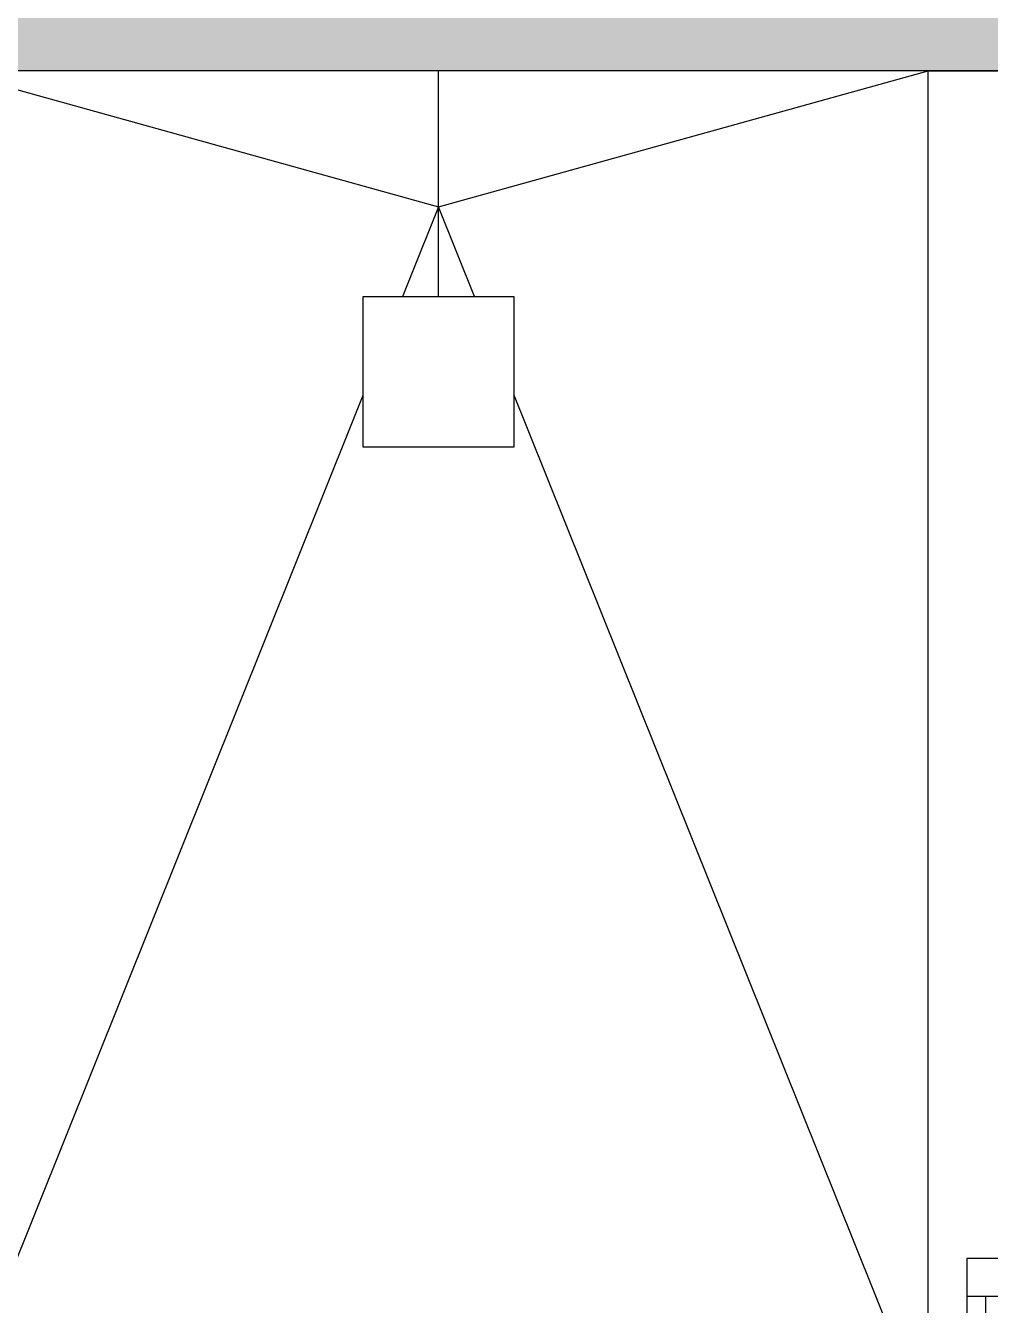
# Model space of a CAD drawing. Header units: metres. Extents: x 1769 to 3632, y 809 to 2652.
# Drawn here: x 2678.918 to 2680.199, y 1869.201 to 1870.901 of the extents above; entities that cross this region are included whole.
import ezdxf

# ---------------------------------------------------------------- set-up
doc = ezdxf.new("R2010")
doc.units = ezdxf.units.M
doc.header["$LTSCALE"] = 10
doc.linetypes.add('HIDDEN', pattern=[9.525, 6.35, -3.175])
for name, color, linetype in [('A-FLOR-LEVL', 2, 'Continuous'), ('A-FURN-FIXD', 8, 'Continuous'), ('A-GLAZ', 150, 'Continuous'), ('A-PROJ+', 1, 'HIDDEN'), ('A-WALL', 6, 'Continuous'), ('A-WALL-PATT', 8, 'Continuous')]:
    doc.layers.add(name, color=color, linetype=linetype)

# ---------------------------------------------------------------- blocks, each defined once
blk = doc.blocks.new('*U617')
at = {"layer": 'A-GLAZ', "ltscale": 0.01}
for p, q in [((0.0164277, 0.000025), (0.0171777, 0.000025)), ((0.0164277, 0), (0.0171777, 0)), ((0.0171777, -0.000025), (0.0164277, -0.000025))]:
    blk.add_line(p, q, dxfattribs=at)
for points in [[(0.0163777, -0.000025), (0.0164277, -0.000025), (0.0164277, 0.000025), (0.0163777, 0.000025)], [(0.0172277, -0.000025), (0.0171777, -0.000025), (0.0171777, 0.000025), (0.0172277, 0.000025)]]:
    blk.add_lwpolyline(points, close=True, dxfattribs=at)

msp = doc.modelspace()

# ---------------------------------------------------------------- hatches: boundary and pattern name
at = {"layer": 'A-WALL-PATT', "ltscale": 0.01}
h = msp.add_hatch(color=256, dxfattribs=at)
h.dxf.hatch_style = 1
h.paths.add_polyline_path([(2687.7034, 1874.1911), (2687.8534, 1874.1911), (2687.8534, 1871.7908), (2687.7034, 1871.7908), (2687.7034, 1873.5408), (2685.8034, 1873.5408), (2685.8034, 1872.1537), (2685.8034, 1870.9908), (2687.8534, 1870.9908), (2687.8534, 1867.7408), (2688.2166, 1867.7408), (2688.2166, 1867.5908), (2687.8534, 1867.5905), (2687.8534, 1867.0905), (2687.7034, 1867.0905), (2687.7034, 1867.5905), (2683.7878, 1867.5908), (2683.7878, 1867.0908), (2683.6378, 1867.0908), (2683.6378, 1867.7408), (2685.6534, 1867.7408), (2685.6534, 1868.6908), (2685.8034, 1868.6908), (2685.8034, 1867.7408), (2687.7034, 1867.7408), (2687.7034, 1870.8408), (2685.8034, 1870.8408), (2685.8034, 1869.4908), (2685.6534, 1869.4908), (2685.6534, 1870.8408), (2675.8444, 1870.841), (2675.8444, 1870.991), (2685.6534, 1870.9908), (2685.6534, 1872.1537), (2685.6534, 1874.0408), (2683.6378, 1874.0408), (2683.6378, 1874.1908), (2685.8034, 1874.1908), (2685.8034, 1873.691), (2687.7034, 1873.691)])

# ---------------------------------------------------------------- linework, layer by layer
at = {"layer": 'A-FLOR-LEVL', "ltscale": 0.01}
msp.add_lwpolyline([(2680.1167, 1870.8408), (2678.8167, 1870.8408), (2678.8167, 1869.0408), (2680.1167, 1869.0408)], close=True, dxfattribs=at)
msp.add_lwpolyline([(2681.9378, 1867.5908), (2680.1167, 1867.5908), (2680.1167, 1870.8408)], dxfattribs=at)
at = {"layer": 'A-FURN-FIXD'}
for points in [[(2678.8167, 1870.8408), (2679.4667, 1870.6602), (2680.1167, 1870.8408)], [(2680.1167, 1869.0408), (2679.4667, 1870.6602), (2678.8167, 1869.0408)]]:
    msp.add_lwpolyline(points, dxfattribs=at)
at = {"layer": 'A-PROJ+', "ltscale": 0.01}
msp.add_lwpolyline([(2680.2667, 1867.7408), (2680.1167, 1867.7408), (2680.1167, 1870.8408), (2680.2667, 1870.8408)], close=True, dxfattribs=at)
at = {"layer": 'A-WALL', "ltscale": 0.01}
msp.add_lwpolyline([(2685.6534, 1870.8408), (2675.8444, 1870.841), (2675.8444, 1870.991), (2685.6534, 1870.9908)], dxfattribs=at)

# ---------------------------------------------------------------- block references
at = {"layer": 'A-GLAZ', "ltscale": 0.01, "xscale": -1000.000000000006, "yscale": 1000.000000000006, "zscale": 1000.000000000006, "rotation": 270}
msp.add_blockref('*U617', (2680.1933, 1852.0358), dxfattribs=at)

# ---------------------------------------------------------------- next in the draw order: wipeouts: each hides what was drawn before it
at = {"ltscale": 0.01}
msp.add_wipeout([(2679.3667, 1870.3408), (2679.3667, 1870.5408), (2679.5667, 1870.5408), (2679.5667, 1870.3408)], dxfattribs=at).dxf.layer = 'A-PROJ+'

# ---------------------------------------------------------------- next in the draw order: linework, layer by layer
at = {"layer": 'A-PROJ+', "ltscale": 0.01}
msp.add_line((2679.4667, 1870.5408), (2679.4667, 1870.8408), dxfattribs=at)
msp.add_lwpolyline([(2679.3667, 1870.3408), (2679.3667, 1870.5408), (2679.5667, 1870.5408), (2679.5667, 1870.3408)], close=True, dxfattribs=at)

doc.saveas('drawing.dxf')
